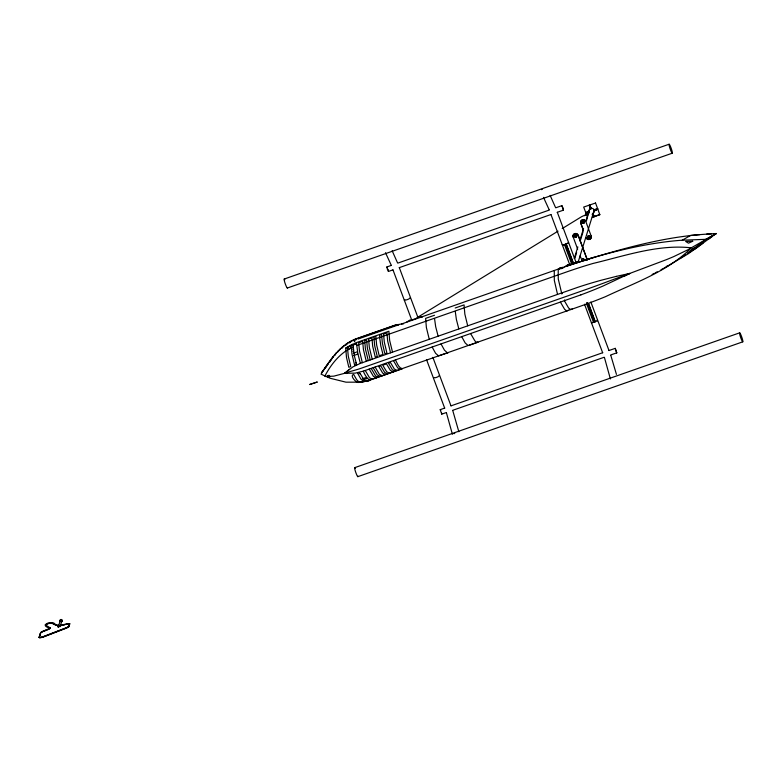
<?xml version="1.0" encoding="UTF-8"?>
<svg xmlns="http://www.w3.org/2000/svg" width="782" height="782" viewBox="0 0 782 782"><rect width="100%" height="100%" fill="white"/><g stroke="black" fill="none" stroke-linecap="round" stroke-linejoin="round"><path stroke-width="1.17" d="M354.207 355.165L353.053 344.686L356.465 343.288L356.524 342.565L388.889 331.226L389.651 340.414L392.515 352.135M356.484 342.575L345.703 348.117L346.485 357.364L348.811 367.257L350.766 366.631L348.273 356.172L347.472 347.638L351.167 345.585L351.959 354.08L354.676 365.341L356.641 364.676L354.266 355.439L357.794 354.002M364.637 339.72L365.399 348.909L368.263 360.629M50.204 628.288A3.969 0.655 -20.5 0 0 50.185 628.024L50.038 627.633A3.969 0.655 -20.5 0 1 47.164 629.51L43.489 630.986A3.578 0.587 -20.5 0 0 40.635 632.579L39.247 637.516A5.259 0.86 -20.5 0 0 43.851 636.822L64.828 628.738A4.213 0.694 -20.5 0 0 69.031 626.529L69.627 623.665M391.381 265.372L386.836 266.985L387.305 269.076L388.419 271.452L392.896 269.888M446.248 412.573L441.771 414.137L441.703 413.111M557.234 212.323L563.392 210.172L562.981 208.032L561.867 205.656L555.709 207.816M615.219 348.352L616.734 352.858L615.219 348.352L609.061 350.502M50.185 628.024C37.604 625.532 53.01 619.373 55.434 624.652A33.509 5.513 -20.5 0 0 58.288 625.111L58.239 626.118M554.272 270.484L554.321 280.425L557.527 294.345M558.211 269.096L558.27 279.037L561.847 293.993M60.302 625.864L60.067 625.326A7.361 1.212 -20.5 0 1 59.745 625.414M39.247 637.516L40.126 633.811M58.435 625.492L58.142 626.802L61.788 624.838A33.509 5.513 -20.5 0 0 67.995 623.674L69.706 623.86L68.142 624.065A33.509 5.513 -20.5 0 1 66.441 624.437M58.288 627.193L60.087 620.869L62.061 620.175L60.507 625.209M58.425 626.734L58.621 626.108M59.178 626.636L60.224 626.577M60.351 626.059L61.866 625.033A33.509 5.513 -20.5 0 0 66.372 624.241L69.549 623.733M338.156 351.04L337.902 351.871L340.297 348.968M353.953 339.906L353.699 340.737L356.005 339.799L356.26 338.968L353.953 339.906L354.784 341.812M587.204 259.585L578.181 235.216A2.678 2.62 17.2 0 0 574.75 233.623A2.678 2.62 17.2 0 0 573.167 236.975L573.128 237.093A2.678 2.62 17.2 0 1 574.711 233.75A2.678 2.62 17.2 0 1 578.142 235.343L587.204 259.585A2.678 2.62 17.2 0 1 587.36 260.25M574.692 236.438L576.657 235.753M361.216 382.173L345.976 382.173L330.121 378.253L321.06 374.167L324.012 369.485L321.451 372.916C330.737 359.28 340.757 343.865 357.296 338.362L395.506 324.98L401.43 324.012L567.449 265.87L567.771 264.795L573.353 263.505M583.44 230.553L580.762 223.173A2.678 2.62 17.2 0 1 582.346 219.82A2.678 2.62 17.2 0 1 585.777 221.414L591.163 236.056A2.678 2.62 17.2 0 1 589.579 239.4A2.678 2.62 17.2 0 1 586.158 237.806L586.197 237.679A2.678 2.62 17.2 0 0 589.618 239.272A2.678 2.62 17.2 0 0 591.202 235.929L591.163 236.056M582.287 222.635L584.252 221.951M593.284 213.105A2.678 2.62 17.2 0 0 594.046 209.654A2.678 2.62 17.2 0 0 590.606 208.569A2.678 2.62 17.2 0 0 589.237 211.824L589.012 212.548L585.865 212.9M574.242 258.51L577.839 246.917M579.785 240.612L583.577 228.373M589.315 209.82L585.738 221.541A2.678 2.62 17.2 0 0 582.307 219.947A2.678 2.62 17.2 0 0 580.733 223.3M588.836 212.059L589.051 211.335L585.64 212.538L588.836 212.059L589.198 213.027M574.868 258.265L576.617 252.606M580.215 240.983L583.079 231.707M586.588 220.397L588.103 214.61A4.203 0.694 -20.5 0 0 585.307 215.148L583.743 215.705A6.109 1.007 -20.5 0 0 580.918 217.103L562.19 228.598M590.302 209.302L589.266 205.216L590.302 209.302L591.114 208.374L589.853 205.011L590.889 209.097M590.596 209.195L589.56 205.109M595.473 203.046L583.685 207.064L586.959 215.812M593.909 210.495L594.134 209.781L597.546 208.589L593.909 210.495L594.134 211.081L597.761 209.165L594.359 210.368L594.134 211.081M578.406 261.247L594.281 209.947M587.673 237.278L589.687 236.457M594.027 210.788L597.692 208.755M582.238 261.208L580.136 255.822M592.15 214.239L593.626 216.888L599.872 214.591L592.345 217.23M329.457 377.374C330.2 372.457 326.553 378.048 324.804 376.191C330.356 365.575 337.941 355.654 348.322 349.388M568.602 242.508L568.113 242.967M597.253 320.737L597.282 320.141M422.397 317.062L419.641 316.681L416.816 318.088M568.446 310.171L566.842 310.953L564.672 309.389L560.43 302.116M572.385 308.782L570.792 309.574L568.612 308.01L564.369 300.738M328.108 376.983L327.834 375.712L328.851 375.526A7.634 3.108 -62.4 0 1 329.408 376.357L333.855 376.142L344.657 373.297L352.907 366.885L360.307 363.415L578.093 287.219A458.917 449.054 17.2 0 1 600.967 280.298L616.255 276.388M370.199 380.023C367.452 379.69 364.529 374.285 363.288 371.167L355.214 373.122L344.657 373.297L349.437 369.192M587.869 212.606L584.653 215.715M595.014 210.299C596.158 210.358 595.444 209.146 594.887 209.664M699 246.095L688.248 253.788L666.44 266.75M404.724 299.643L404.323 300.2L406.396 299.897A3.382 0.557 -20.5 0 0 408.849 298.978L410.345 297.668M433.619 377.598L435.486 377.706A3.382 0.557 -20.5 0 0 437.94 376.787L439.435 375.487M683.967 255.792L685.589 254.59M700.349 245.089L703.047 243.094A120.399 14.829 -36.7 0 1 708.531 239.087L708.58 239.048A119.206 14.682 -36.7 0 1 711.816 236.702L716.253 233.525L710.75 233.847A119.206 22.971 -4.1 0 0 706.733 234.121A120.399 23.196 -4.1 0 0 699.88 234.629C659.695 237.992 620.566 249.194 582.15 260.973M703.028 243.114L695.599 248.617L687.212 253.388L706.009 239.331L716.097 233.583M708.58 239.048L712.422 236.272M388.419 271.452L388.449 270.875M561.867 205.656L563.451 210.123M444.733 408.067L440.188 409.68L441.771 414.137M680.555 258.06L682.266 256.926M406.493 322.243L409.778 320.141L412.925 319.545M564.487 266.906L567.771 264.795L570.313 264.326L567.449 265.87L580.391 261.726M417.549 317.365L558.025 231.159M561.867 268.294L561.251 268.597M666.215 266.603L668.111 265.509M345.703 348.117L352.506 344.207M594.994 209.957L595.64 209.859M568.074 242.987L566.891 243.613M595.2 321.764L597.165 320.806M585.972 259.741C617.35 250.348 649.529 242.596 682.266 240.182L690.653 235.411L699.851 234.629M663.82 268.216L665.57 267.239M347.521 349.906L351.216 347.843M661.034 269.741L662.95 268.705M655.257 272.84L657.193 271.804M348.264 349.417L353.102 346.934M652.149 274.462L654.29 273.358M580.928 294.863A458.917 449.054 17.2 0 0 603.078 286.007L629.745 273.446L666.284 259.702A75.355 12.395 -20.5 0 0 673.634 256.643L687.994 249.732L716.253 233.525L713.536 234.483M624.437 276.134L629.754 273.436L616.236 276.398M46.118 624.359L51.495 622.648M560.938 268.803L560.753 268.118L559.824 268.265L561.779 267.522L559.932 268.558L561.505 268.06M372.437 379.241L369.495 377.745L365.262 370.482M376.386 377.853L373.444 376.367L369.202 369.094M378.596 377.051L376.914 376.983L375.409 375.673L371.176 368.41M380.326 376.474L377.383 374.989L373.141 367.716M382.3 375.78L379.358 374.295L375.116 367.022M385.653 374.607L382.711 373.122L378.811 366.582L380.785 365.888L384.676 372.428L387.628 373.923M389.592 373.229L386.65 371.733L382.75 365.204L386.503 363.884L390.394 370.424L393.336 371.919M395.311 371.225L392.368 369.739L388.468 363.2L390.443 362.506L394.343 369.045L397.285 370.531M400.638 369.358L397.696 367.872L393.454 360.6M566.862 243.632L565.249 244.277L572.522 263.73L571.798 263.964M416.757 318.118L416.132 318.421A3.382 0.557 -20.5 0 1 413.688 319.339L412.945 319.545M560.059 268.646L561.124 268.187M574.135 263.084L577.683 261.481L580.322 261.559M364.608 381.538L358.967 382.036L356.621 379.651L353.669 374.412C349.495 375.086 355.321 382.144 358.097 382.515L368.909 380.404M360.414 382.251L359.642 382.31M574.819 262.869L573.382 263.495M46.48 624.407L47.712 623.459M566.07 243.964L573.343 263.426L572.522 263.73M355.996 362.545L356.377 364.774M353.288 353.386L357.354 351.724M353.777 355.644L354.266 355.439M352.311 345.458L356.514 343.738M352.594 349.143L353.249 348.88M352.897 351.216L353.503 350.962M43.264 631.514A3.578 0.587 -20.5 0 1 43.626 631.367L46.382 630.263M39.1 637.125A5.259 0.86 -20.5 0 0 43.704 636.44L64.681 628.347A4.213 0.694 -20.5 0 0 68.884 626.138L69.031 626.529M580.948 294.853L363.2 371.196M582.864 258.5L583.753 260.748L582.922 258.49M284.267 279.018L669.187 144.201M287.307 288.03L672.227 153.213A4.78 0.596 70.7 0 0 670.555 146.654A4.78 0.596 70.7 0 0 669.333 146.244A4.78 0.596 70.7 0 0 672.227 153.213M397.725 263.153L549.375 210.035M399.24 267.659L550.89 214.542M589.872 207.425C589.784 208.051 591.143 207.523 590.469 207.21M590.175 207.963L590.762 207.758M590.518 208.579L591.114 208.374M585.826 213.017L589.237 211.824L589.051 211.335M594.242 210.075L597.653 208.882M593.118 215.206L593.137 214.317M585.708 260.054L583.753 260.68A1.056 1.026 17.2 0 1 584.369 259.36A1.056 1.026 17.2 0 1 585.728 259.986M434.499 315.254L425.623 318.362L426.385 327.541L429.25 339.271M455.202 308L464.068 304.892L464.84 314.081L467.695 325.801M356.465 343.288L357.941 353.953L360.375 363.386M364.627 340.434L366.592 339.74L367.374 348.215L370.238 359.945M356.582 345.517L567.087 271.784A527.586 516.247 17.2 0 1 593.079 263.436C625.043 255.851 658.082 244.15 691.298 247.826C667.955 271.403 634.964 282.703 605.503 296.661A527.586 516.247 17.2 0 1 580 306.349L369.505 380.072M703.732 240.133L706.009 239.331L682.266 240.182M346.719 373.473L344.667 373.288L347.697 372.232M622.843 275.86L629.754 273.436L608.816 281.178A201.492 33.137 -20.5 0 1 588.563 288.607L361.665 368.078A19.442 3.196 -20.5 0 1 354.813 370.218A38.582 6.373 -20.5 0 0 345.527 373.014L344.657 373.297M363.835 381.616L360.834 378.996L357.589 373.122C362.349 370.961 362.604 386.034 370.042 380.101L402.447 368.752C398.497 367.98 397.217 362.985 395.428 359.906M365.106 381.372L365.888 381.137M448.457 352.574L438.575 355.878L435.584 353.288L432.153 347.042M469.151 345.331L478.027 342.223L476.346 342.154L474.85 340.844L470.608 333.572M451.067 405.838L602.727 352.721M452.592 410.355L604.242 357.237M610.586 355.008L616.734 352.858M354.793 467.636L739.713 332.819M357.824 476.658L742.753 341.842A4.78 0.596 70.7 0 0 741.082 335.273A4.78 0.596 70.7 0 0 739.86 334.872A4.78 0.596 70.7 0 0 742.753 341.842M567.449 265.87L593.968 257.346M564.575 244.492L565.249 244.277L572.473 263.749M564.526 244.512C563.148 245.538 561.984 244.052 562.317 244.864M329.32 377.266L329.476 377.207A7.634 1.261 17.7 0 0 329.593 376.865L329.505 376.699M586.686 304.042L593.528 322.35L594.349 322.086L595.141 321.783L588.318 303.475M571.701 264.062L564.438 244.541M366.308 381.117L360.531 382.232M61.397 625.385L60.214 625.717M366.787 381.03L365.741 381.362M366.572 377.462L362.389 378.693M367.364 378.498L363.141 379.739M367.217 380.854L370.433 379.905M363.855 380.531L364.49 380.355M364.539 381.078L365.223 380.873M360.336 374.148L359.28 372.555M560.401 268.549L561.906 267.855M50.429 622.98L49.374 622.873M591.407 322.673L593.509 322.36M563.666 244.756L562.678 244.903M592.756 322.565L591.72 322.722M588.201 211.785L587.35 212.176L588.387 212.274M58.914 625.815L57.868 625.287M586.011 213.506L588.132 213.193M50.996 622.863L55.581 625.033A33.509 5.513 -20.5 0 0 56.089 625.238M58.093 625.727L58.865 625.6A7.361 1.212 -20.5 0 0 59.149 625.551M561.906 268.089L560.88 267.708M401.43 324.012L403.639 323.816M358.498 382.33L361.431 382.066M329.437 377.374L327.55 376.543M706.674 234.121L711.503 233.808M467.988 345.458L465.163 342.927L461.732 336.68M447.284 352.711L444.459 350.18L441.028 343.933M52.492 623.195L55.502 624.838A33.509 5.513 -20.5 0 0 56.666 625.189M45.229 624.818L50.175 627.887A3.969 0.655 -20.5 0 1 48.572 629.109M593.147 214.19L593.479 215.06M386.904 266.945L387.373 267.688M440.256 409.631L440.725 410.374M590.166 207.318L590.469 207.856M593.235 214.913L594.222 216.682L592.961 213.32M543.49 197.357L549.091 209.566M385.497 252.703L391.098 264.903M60.155 626.314L60.028 626.079A1.056 1.026 17.2 0 0 58.122 626.744L58.191 627.008M550.137 195.402L555.347 207.113M392.144 250.739L397.354 262.449M595.513 202.919L599.843 214.718M595.532 209.576L595.757 210.153M594.134 209.781L594.359 210.368M593.088 214.542L593.919 216.79M580.762 223.173L583.48 230.426M573.167 236.975L577.663 249.214M557.302 212.274L575.875 261.96M590.85 302.008L609.002 350.551M566.227 243.896L573.499 263.348M588.475 303.406L595.327 321.715M587.067 302.634L594.349 322.086L586.959 302.673M550.958 214.503L569.531 264.189M584.506 304.237L602.658 352.77M563.138 268.04L562.913 267.454L560.909 267.6L558.514 268.998L558.739 269.575L559.413 268.334M562.268 267.336L562.483 267.913M561.857 292.83L562.102 293.455M564.526 299.965L564.77 300.591M399.309 267.62L417.881 317.297M432.857 357.345L451.009 405.887M392.965 269.839L411.537 319.525M426.513 359.573L444.665 408.106M69.774 624.114L69.559 623.567L68.953 626.333A4.213 0.694 -20.5 0 1 64.75 628.542L43.782 636.636A5.259 0.86 -20.5 0 1 39.168 637.32L40.713 632.775A3.578 0.587 -20.5 0 1 40.996 632.472M47.164 629.51L47.301 629.891A3.969 0.655 -20.5 0 0 48.23 629.5M40.635 632.579L40.781 632.97A3.578 0.587 -20.5 0 1 41.065 632.658M610.85 355.546L616.441 374.373M604.506 357.775L610.39 378.928M452.856 410.892L458.848 431.742M446.512 413.111L452.397 434.264M388.019 269.311L388.204 269.898M458.829 328.909L456.385 319.476L455.261 311.422M438.125 336.162L435.682 326.72L434.557 318.675M390.55 352.829L387.686 341.099L386.904 332.633L383.542 334.276L384.333 342.272L386.914 353.073L384.94 353.757L384.519 352.35L382.359 342.966L381.577 334.491L379.602 335.185L379.651 337.433L380.814 345.937L382.975 354.451L379.221 355.761L376.641 344.97L375.859 336.495L373.894 337.189L374.676 345.664L377.256 356.455L375.282 357.149L372.701 346.348L371.919 337.873L368.566 339.056L369.348 347.521L372.212 359.251M366.289 361.313L363.435 349.593L362.653 341.128L358.694 342.975L359.485 350.981L362.349 362.701M60.4 621.309A1.056 1.026 17.2 0 1 60.39 619.725A1.056 1.026 17.2 0 1 61.983 620.018A1.056 1.026 17.2 0 1 61.436 621.495M59.921 621.407A1.056 1.026 17.2 0 1 60.546 620.087A1.056 1.026 17.2 0 1 61.895 620.712A1.056 1.026 17.2 0 1 61.27 622.032M41.368 632.208A3.578 0.587 -20.5 0 1 42.502 631.621M42.834 631.475A3.578 0.587 -20.5 0 1 43.557 631.172L47.233 629.706A3.969 0.655 -20.5 0 0 48.152 629.305M64.838 624.759A33.509 5.513 -20.5 0 1 61.934 625.229M49.911 628.572A3.969 0.655 -20.5 0 1 49.031 629.109M41.681 632.267A3.578 0.587 -20.5 0 1 42.57 631.817M357.98 476.17A4.78 0.596 70.7 0 1 356.885 475.173L356.455 474.195A4.78 0.596 70.7 0 1 354.735 468.789A4.78 0.596 70.7 0 1 355.351 468.359M453.961 433.736A3.392 3.245 5.4 0 1 454.743 433.345M287.453 287.551A4.78 0.596 70.7 0 1 285.078 283.289L284.707 282.136A4.78 0.596 70.7 0 1 284.824 279.741M541.467 189.655A3.392 3.363 41.7 0 1 542.249 189.254M325.224 367.814L324.97 368.645L328.362 363.464L325.224 367.814M329.574 361.792L329.32 362.623L333.376 356.524L329.574 361.792M334.667 354.911L334.403 355.742L336.739 352.535L334.667 354.911M341.842 347.599L341.587 348.42L344.041 345.82L341.842 347.599M345.703 344.588L345.448 345.419L347.961 343.093L345.703 344.588M349.75 342.027L349.486 342.858L352.066 340.796L349.75 342.027M358.215 338.225L357.961 339.056L398.996 324.677L395.047 325.322L358.215 338.225M691.132 250.279L689.548 251.863L695.032 247.483L691.132 250.279M692.705 241.237L688.473 243.182L685.648 241.433L692.705 241.237M317.15 382.066L309.633 384.509L317.15 382.066M587.839 237.396A1.056 1.026 17.2 0 0 589.648 237.249A1.056 1.026 17.2 0 0 588.602 235.773A1.056 1.026 17.2 0 0 587.839 237.396A1.056 1.026 17.2 0 0 589.628 237.308A1.056 1.026 17.2 0 0 588.582 235.841A1.056 1.026 17.2 0 0 587.82 237.454M574.819 236.682A1.056 1.026 17.2 0 0 576.627 236.535A1.056 1.026 17.2 0 0 575.581 235.069A1.056 1.026 17.2 0 0 574.819 236.682M574.78 236.809A1.056 1.026 17.2 0 0 576.588 236.663A1.056 1.026 17.2 0 0 575.542 235.186A1.056 1.026 17.2 0 0 574.78 236.809M582.394 222.938A1.056 1.026 17.2 0 0 584.203 222.802A1.056 1.026 17.2 0 0 583.157 221.326A1.056 1.026 17.2 0 0 582.394 222.938A1.056 1.026 17.2 0 0 584.183 222.86A1.056 1.026 17.2 0 0 583.137 221.394A1.056 1.026 17.2 0 0 582.375 223.007"/></g></svg>
